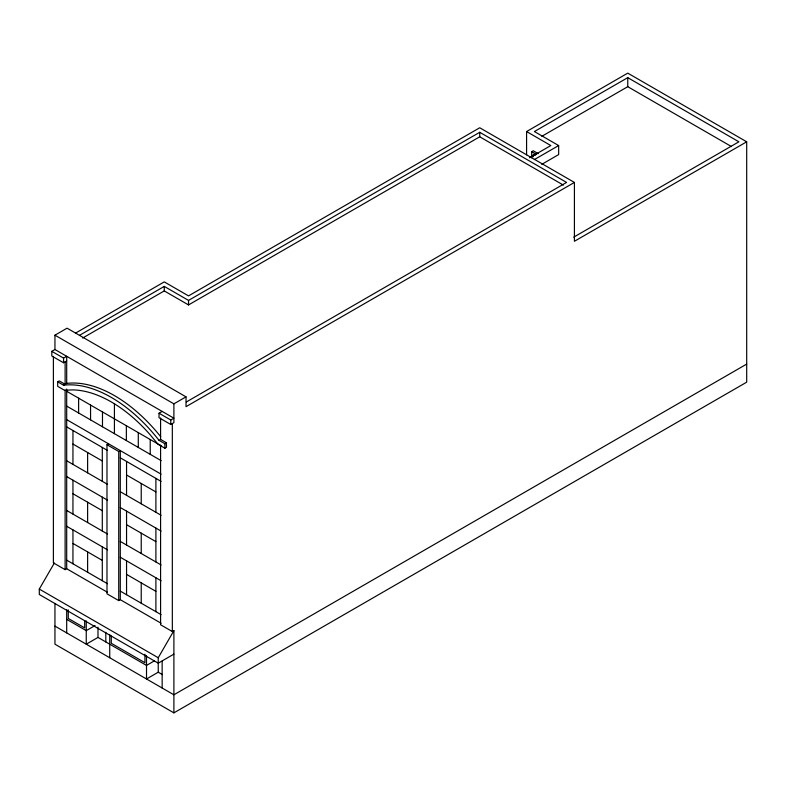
<?xml version="1.0" encoding="UTF-8"?>
<svg xmlns="http://www.w3.org/2000/svg" width="786" height="786" viewBox="0 0 786 786"><rect width="100%" height="100%" fill="white"/><g stroke="black" fill="none" stroke-linecap="round" stroke-linejoin="round"><path stroke-width="1.18" d="M173.893 654.129L158.241 663.168L39.3 594.501L39.3 589.078L54.352 563.012M146.51 655.701L146.51 678.986L158.241 672.207L158.241 657.744L173.893 630.637L172.331 631.541L160.59 624.762L160.59 445.161M54.951 335.18L173.893 403.847L173.893 422.671L170.768 424.469L159.027 417.72L159.027 413.22L170.768 419.999L173.893 418.191L54.951 349.515L54.951 335.18L67.075 328.175L186.027 396.851L186.027 406.667L574.419 182.431L574.419 241.273L746.7 141.804L746.7 382.163L173.893 712.863L54.951 644.196L54.951 603.402M75.535 333.117L164.264 281.889L188.532 295.89L479.735 127.764L574.419 182.431M66.692 360.961L63.558 362.768L51.817 356.019L51.817 351.322L54.951 349.515M79.474 335.357L164.264 286.399L188.532 300.409L479.735 132.284L566.588 182.431L186.361 401.96M82.648 338.039L164.264 290.918L188.532 304.929L479.735 136.803L563.415 185.113M51.817 351.322L63.558 358.102L66.692 356.294L66.692 383.401L63.558 385.209L57.692 381.819L57.692 386.339L64.55 390.298L72.617 389.895A124.984 72.155 60 0 1 149.969 434.55L158.035 444.267L164.893 448.236L166.455 447.332L166.455 442.813L160.59 439.423L159.027 440.327A130.515 75.358 60 0 0 63.558 385.209M57.692 381.819L59.255 380.915L65.12 384.305L65.12 361.865M526.581 154.832L526.581 131.547L627.759 73.137L746.7 141.804M573.682 237.176L738.879 141.804L627.759 77.657L534.401 131.547L558.659 145.557L558.659 154.587L541.75 164.353M541.829 136.302L627.759 86.686L731.471 146.569M531.69 157.77L531.69 151.669L533.252 150.765L538.233 153.643M529.607 157.809L550.839 145.557L526.581 131.547M534.362 159.587L558.659 145.557M173.893 403.847L186.027 396.851M159.027 413.22L162.152 411.412M161.11 623.259L120.287 599.689L118.725 600.592L106.984 593.823L106.984 444.729L108.556 443.825M106.984 444.729L118.725 451.508L120.287 450.604L120.287 599.689M159.027 440.327L164.893 443.717L166.455 442.813M53.389 356.333L53.389 562.874L65.12 569.644L66.692 568.75L107.505 592.31M95.057 625.558L86.254 630.637L66.692 619.348M154.331 660.908L146.51 665.428L97.985 637.417L86.254 644.196L86.254 620.911M746.7 364.085L173.893 694.795L54.951 626.118M531.69 151.669L536.671 154.547M535.207 155.51L533.252 154.38L533.252 156.709M66.692 391.281L161.159 445.819M66.692 406.097L161.159 460.645M66.692 419.655L161.11 474.164M66.692 426.886L107.505 450.447M120.287 457.825L161.11 481.396M72.951 444.051L102.298 460.989M126.556 474.999L155.893 491.938M66.692 460.763L107.505 484.333M120.287 491.712L161.11 515.282M66.692 476.581L107.505 500.151M120.287 507.53L161.11 531.09M72.951 493.746L102.298 510.694M126.556 524.694L155.893 541.633M66.692 510.468L107.505 534.028M120.287 541.407L161.11 564.977M66.692 526.276L107.505 549.846M120.287 557.225L161.11 580.795M72.951 543.44L102.298 560.389M126.556 574.389L155.893 591.337M66.692 560.163L107.505 583.733M120.287 591.111L161.11 614.672M39.3 589.078L158.241 657.744M158.241 672.207L162.417 674.614M627.759 77.657L627.759 86.686M479.735 132.284L479.735 136.803M188.532 300.409L188.532 304.929M173.893 630.637L173.893 712.863M172.331 423.575L172.331 631.541M170.768 419.999L170.768 424.469M164.893 443.717L164.893 448.236M164.264 286.399L164.264 290.918M162.152 661.154L162.152 688.015M160.59 418.005L160.59 439.423M155.893 478.389L155.893 512.266M155.893 528.084L155.893 561.97M155.893 577.779L155.893 611.665M150.224 439.512L150.224 454.328M144.938 654.188L144.938 662.716L111.288 643.292L111.288 635.982M141.225 483.469L141.225 503.797M141.225 533.163L141.225 553.501M141.225 582.858L141.225 603.196M138.287 432.614L138.287 447.44M126.556 461.441L126.556 495.327M126.556 511.146L126.556 545.022M126.556 560.84L126.556 594.727M126.359 425.727L126.359 440.553M118.725 451.508L118.725 600.592M114.422 403.631L114.422 433.656M109.726 634.459L109.726 657.744M105.815 632.298L105.815 641.936M102.485 411.952L102.485 426.769M102.298 447.44L102.298 481.327M102.298 497.135L102.298 531.022M102.298 546.83L102.298 580.716M97.985 627.248L97.985 637.417M90.557 405.055L90.557 419.881M87.619 452.52L87.619 472.848M87.619 502.215L87.619 522.552M87.619 551.919L87.619 572.247M84.682 620.626L84.682 627.926L68.254 618.444L68.254 609.916M78.62 398.168L78.62 412.994M72.951 430.492L72.951 464.379M72.951 480.197L72.951 514.073M72.951 529.892L72.951 563.778M66.692 389.041L66.692 568.75M66.692 609.612L66.692 632.897M65.12 390.043L65.12 569.644M63.558 358.102L63.558 362.768M66.692 383.401A130.515 75.358 60 0 1 160.717 436.702"/></g></svg>
